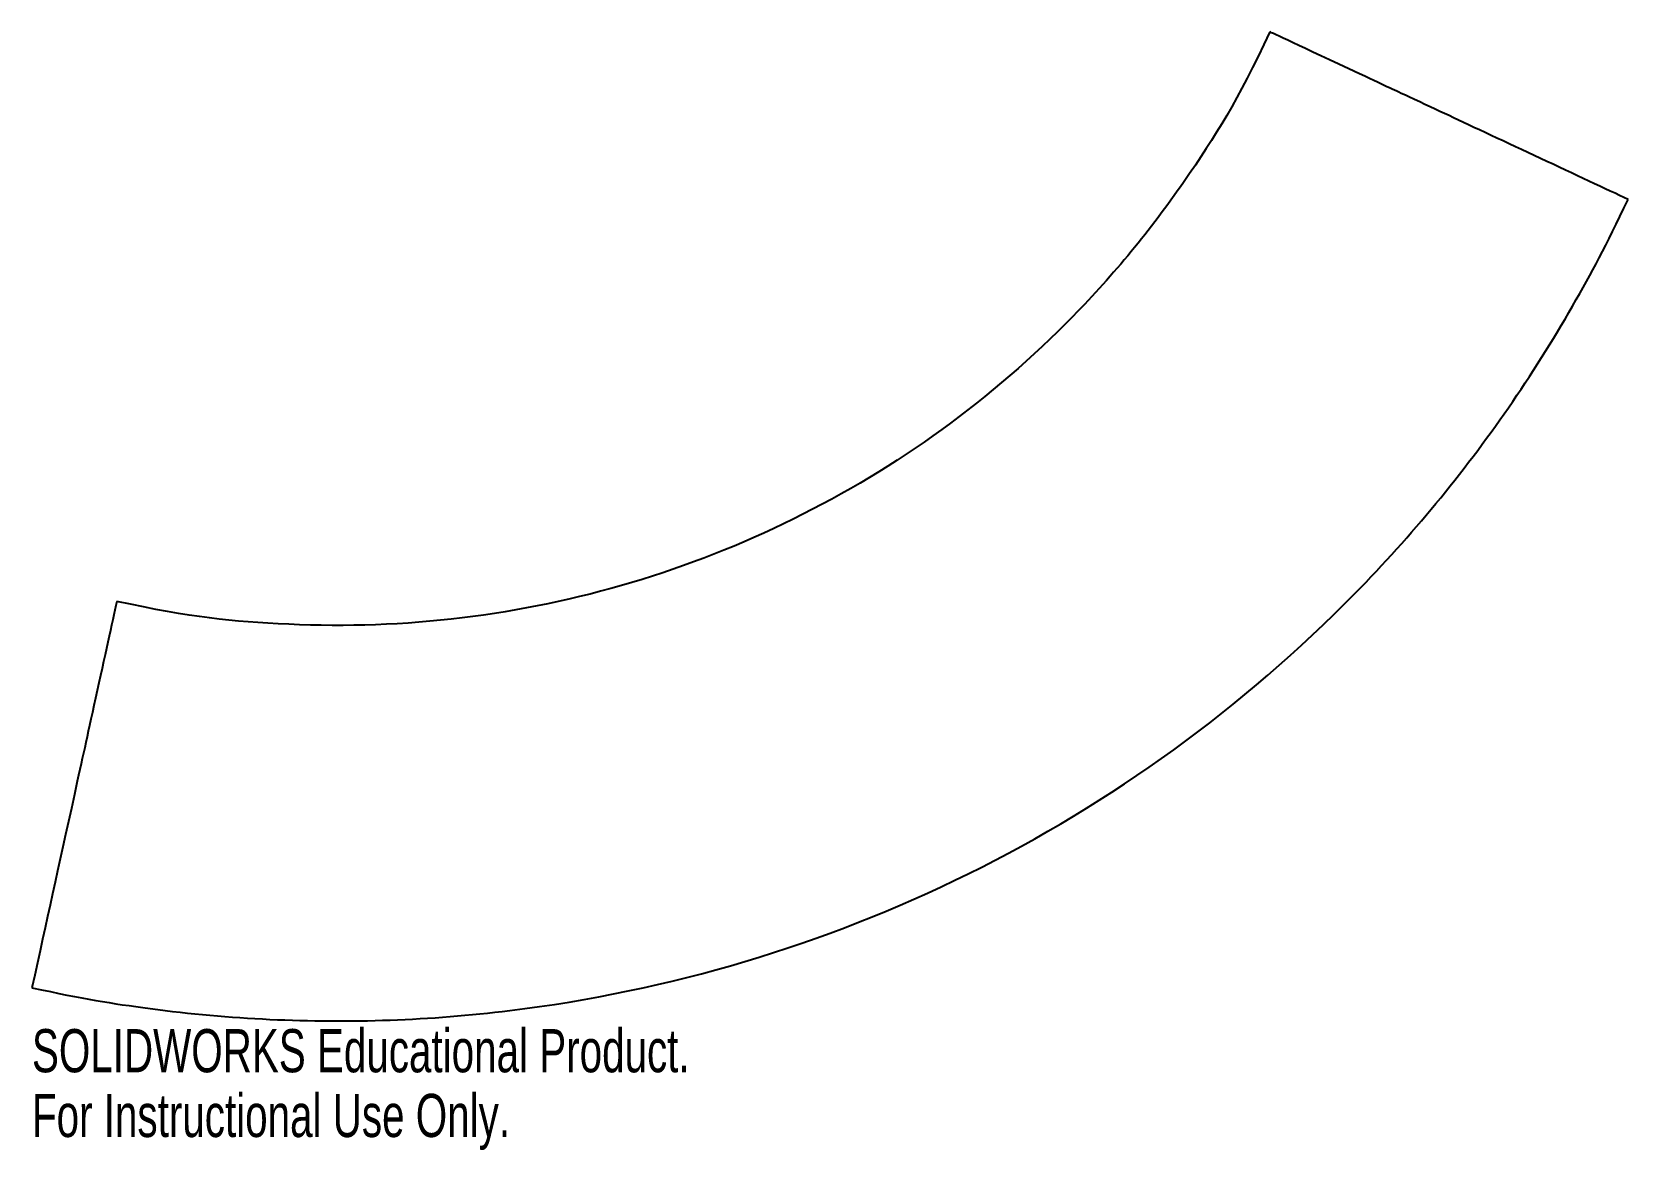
# Model space of a CAD drawing. Header units: millimetres. Extents: x -2 to 177, y -25 to 100.
import ezdxf

# ---------------------------------------------------------------- set-up
doc = ezdxf.new("R2010")
doc.units = ezdxf.units.MM
doc.styles.add('SLDTEXTSTYLE0', font='TXT', dxfattribs={"width": 0.7})

msp = doc.modelspace()

# ---------------------------------------------------------------- linework, layer by layer
at = {"color": 7, "linetype": 'Continuous', "lineweight": 25}
for points, knots in [([(137.13, 99.91), (133.43, 92.1), (131.14, 88.4), (123.75, 77.74), (119.62, 72.73), (106, 58.81), (95.36, 51.1), (72.1, 39.62), (59.5, 35.87), (40.19, 33.52), (33.69, 33.28), (20.73, 33.9), (16.4, 34.32), (7.95, 36.15)], [0, 0, 0, 0, 0.125, 0.125, 0.25, 0.25, 0.5, 0.5, 0.75, 0.75, 0.875, 0.875, 1, 1, 1, 1]), ([(177.25, 81.16), (172.51, 83.37), (162.5, 88.05), (155.86, 91.16), (154.36, 91.86), (151.02, 93.42), (150.45, 93.68), (140.57, 98.3), (137.23, 99.87), (137.13, 99.91)], [0, 0, 0, 0, 0.5, 0.5, 0.625, 0.625, 0.75, 0.75, 1, 1, 1, 1]), ([(-1.56, -7.11), (4.28, -8.37), (7.24, -8.85), (16.14, -10.03), (20.61, -10.43), (34.06, -11.08), (43.06, -10.75), (69.79, -7.49), (87.23, -2.29), (119.43, 13.6), (134.14, 24.26), (153.01, 43.53), (158.73, 50.46), (166.4, 61.53), (168.8, 65.33), (173.27, 73.11), (174.7, 75.75), (177.25, 81.16)], [0, 0, 0, 0, 0.0625, 0.0625, 0.125, 0.125, 0.25, 0.25, 0.5, 0.5, 0.75, 0.75, 0.875, 0.875, 0.9375, 0.9375, 1, 1, 1, 1]), ([(7.95, 36.15), (7.42, 33.73), (6.59, 29.98), (4.55, 20.68), (4.12, 18.74), (1.34, 6.09), (0.13, 0.57), (-1.56, -7.11)], [0, 0, 0, 0, 0.25, 0.25, 0.5, 0.5, 1, 1, 1, 1])]:
    msp.add_open_spline(points, degree=3, knots=knots, dxfattribs=at)

# ---------------------------------------------------------------- texts
at = {"color": 7, "linetype": 'Continuous', "char_height": 4.8336, "attachment_point": 1, "style": 'SLDTEXTSTYLE0'}
for s, insert in [('SOLIDWORKS Educational Product.', (-1.56, -11.74)), ('For Instructional Use Only.', (-1.56, -18.99))]:
    msp.add_mtext(s, dxfattribs=dict(at, insert=insert))

doc.saveas('drawing.dxf')
